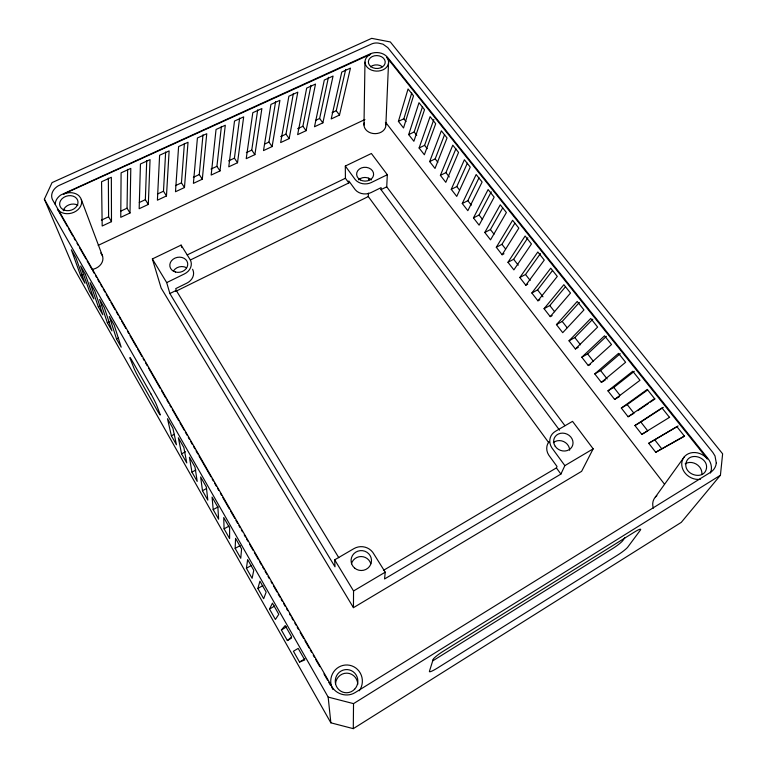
<?xml version="1.0" encoding="UTF-8"?>
<svg xmlns="http://www.w3.org/2000/svg" width="767" height="767" viewBox="0 0 767 767"><rect width="100%" height="100%" fill="white"/><g stroke="black" fill="none" stroke-linecap="round" stroke-linejoin="round"><path stroke-width="1.15" d="M593.169 448.839L581.616 471.341L353.443 607.665L353.549 590.973L334.68 559.833L353.942 548.616A14.295 13.95 2.3 0 1 373.922 554.119L385.235 572.182L384.574 578.96L560.898 474.083L564.867 465.627L593.169 448.839L572.537 421.361L555.404 431.332A13.806 12.272 24.1 0 0 551.837 447.803L564.867 465.627M353.29 728.65L353.529 703.627L720.424 475.243L722.629 453.824L390.326 41.955L371.679 38.35L52.06 182.604L44.371 199.19L73.498 267.501L330.855 722.821L353.29 728.65L681.278 522.365L720.424 475.243M129.987 213.005L130.793 168.404L121.1 172.834L120.764 217.32L129.987 213.005L127.054 208.202L127.629 169.344M363.989 125.031L364.977 62.117M548.741 442.674L368.294 196.563L368.371 193.102M368.668 180.418L368.716 178.117M148.309 204.444L150.054 159.613L140.447 163.994L139.172 208.72L148.309 204.444L145.356 199.679L146.727 160.629M559.536 430.172L381.017 189.631L381.103 187.647L371.046 192.594A11.754 9.616 1.1 0 1 355.255 189.727L348.822 180.945L348.822 182.939L190.35 260.003M235.153 548.395L235.574 538.367L241.576 548.923L240.761 558.29L235.153 548.395L240.148 545.577M385.868 124.829L388.591 61.916M564.915 425.656L386.731 186.822L387.316 174.713L371.381 153.496L345.313 166.046L345.409 178.251L348.822 182.939M166.468 195.949L169.133 150.898L159.613 155.241L157.408 200.187L166.468 195.949L163.486 191.223L165.653 151.991M184.473 187.541L188.03 142.269L178.606 146.574L175.49 191.74L184.473 187.541L181.453 182.853L184.406 143.429M202.306 179.2L206.754 133.717L197.416 137.983L193.409 183.361L202.306 179.2L199.267 174.56L202.996 134.8M219.985 170.936L225.297 125.251L216.045 129.479L211.165 175.058L219.985 170.936L216.917 166.334L221.404 126.402M237.511 162.738L243.676 116.862L234.51 121.052L228.767 166.832L237.511 162.738L234.414 158.175L239.64 118.08M246.418 568.27L247.645 559.574L253.762 570.322L252.113 578.328L246.418 568.27L251.432 565.404M254.884 154.627L261.883 108.55L252.803 112.701L246.217 158.673L254.884 154.627L251.758 150.092L257.702 109.834M272.103 146.574L279.917 100.314L270.924 104.417L263.512 150.591L272.103 146.574L268.949 142.087L275.641 101.512M289.169 138.597L297.797 92.155L288.881 96.22L280.655 142.576L289.169 138.597L285.986 134.148L293.387 93.411M306.091 130.687L315.505 84.063L306.675 88.1L297.644 134.628L306.091 130.687L302.888 126.277L310.971 85.386M322.859 122.845L333.06 76.048L324.307 80.046L314.499 126.756L322.859 122.845L319.638 118.463L328.429 77.294M339.493 115.069L350.452 68.11L341.775 72.069L331.2 118.952L339.493 115.069L336.243 110.726L345.706 69.413M257.865 588.481L259.927 581.165L266.159 592.114L263.666 598.72L257.865 588.481L262.908 585.566M398.409 121.387L408.054 88.972L413.509 95.817L403.528 127.974L398.409 121.387L403.854 118.799L411.735 93.008M408.686 134.608L418.993 102.711L424.525 109.662L413.883 141.281L408.686 134.608L414.151 131.972L422.559 106.603M419.108 148.002L430.095 116.651L435.704 123.708L424.372 154.771L419.108 148.002L424.592 145.337L433.863 119.499M429.673 161.588L441.351 130.802L447.046 137.955L435.014 168.452L429.673 161.588L435.186 158.884L444.601 134.608M710.434 473.018C712.533 468.215 711.182 462.626 708.037 458.608L387.364 57.094C383.193 52.367 375.945 51.418 370.298 53.815L61.082 194.856A10.68 8.456 -14.9 0 0 58.56 196.937L57.976 197.541A13.768 10.911 -14.9 0 0 55.742 201.385L55.358 202.852A13.768 10.911 -14.9 0 0 55.214 204.243M440.392 175.375L452.789 145.164L458.561 152.422L445.8 182.335L440.392 175.375L445.924 172.623L455.905 148.798M451.255 189.344L464.39 159.737L470.257 167.101L456.748 196.4L451.255 189.344L456.806 186.554L467.371 163.198M383.452 570.36L556.401 467.908L557.034 466.509L548.741 455.09A13.595 12.119 24.5 0 1 548.846 441.878M462.271 203.514L476.163 174.531L482.117 182.009L467.841 210.676L462.271 203.514L467.851 200.686L479.011 177.819M269.514 609.046L272.448 603.159L278.795 614.309L275.411 619.458L269.514 609.046L274.586 606.074M473.46 217.895L488.119 189.545L494.169 197.148L479.107 225.162L473.46 217.895L479.059 215.028L491.263 191.827M484.792 232.478L500.266 204.799L506.402 212.517L490.525 239.85L484.792 232.478L490.42 229.563L502.701 207.934M496.307 247.271L512.596 220.282L518.828 228.115L502.117 254.759L496.307 247.271L501.954 244.318L514.868 223.226M507.975 262.285L525.117 236.015L531.445 243.964L513.88 269.879L507.975 262.285L513.65 259.294L527.869 237.76M519.825 277.529L537.83 251.988L544.263 260.071L525.817 285.228L519.825 277.529L525.52 274.481L540.457 253.551M624.923 537.648L622.862 540.524A10.019 1.352 -34.8 0 1 612.785 548.482L433 660.713M655.334 497.112L684.509 456.576M531.857 292.994L550.744 268.21L557.283 276.427L537.935 300.808L531.857 292.994L537.571 289.897L552.518 270.511M544.062 308.689L563.87 284.701L570.514 293.042L550.227 316.627L544.062 308.689L549.805 305.544L565.471 286.772M281.364 629.966L285.199 625.565L291.661 636.926L287.366 640.56L281.364 629.966L286.455 626.946M556.449 324.623L577.215 301.45L583.955 309.935L562.719 332.677L556.449 324.623L562.221 321.431L579.401 302.419M569.028 340.797L590.763 318.478L597.627 327.097L575.394 348.975L569.028 340.797L574.819 337.557L592.805 319.235M581.798 357.221L604.54 335.783L611.51 344.536L588.26 365.533L581.798 357.221L587.618 353.932L606.419 336.32M594.77 373.903L618.538 353.366L625.623 362.273L601.338 382.34L594.77 373.903L600.609 370.557L620.254 353.683M607.943 390.844L632.775 371.247L639.985 380.298L614.607 399.415L607.943 390.844L613.811 387.45L634.319 371.324M621.328 408.054L647.252 389.425L654.577 398.629L628.096 416.759L621.328 408.054L627.214 404.602L647.645 389.962M637.828 410.661L648.364 403.461M650.282 402.148L655.066 398.878M634.923 425.532L640.828 422.023L647.722 430.833L641.797 434.371L634.923 425.532L661.969 407.919L669.418 417.277M640.828 422.023L663.33 407.382M641.797 434.371L669.696 417.238M299.533 662.036L304.777 659.975L298.19 648.393L293.425 651.25L299.533 662.036L304.921 658.786M678.114 425.934L648.729 443.288L655.718 452.271L684.567 435.915M287.366 640.56L291.45 638.125M353.549 590.973L385.235 572.182M628.096 416.759L633.993 413.279L627.214 404.602M648.729 443.288L676.935 426.72L684.519 436.241L655.718 452.271M614.607 399.415L619.506 396.558M601.338 382.34L605.23 380.096M588.26 365.533L590.207 364.43M575.394 348.975L578.289 347.346M224.089 528.846L223.724 517.533L229.621 527.907L229.601 538.578L224.089 528.846L229.045 526.076M213.197 509.624L212.075 497.074L217.876 507.255L218.624 519.201L213.197 509.624L218.135 506.901M550.227 316.627L552.154 315.573M202.488 490.727L200.638 476.969L206.333 486.978L207.819 500.132L202.488 490.727L206.419 488.579M537.935 300.808L539.843 299.772M191.951 472.127L189.401 457.218L194.991 467.055L197.205 481.388L191.951 472.127L195.863 470.018M525.817 285.228L527.725 284.212M181.587 453.824L178.347 437.804L183.85 447.468L186.755 462.942L181.587 453.824L185.48 451.753M171.386 435.819L167.494 418.724L172.901 428.226L176.468 444.783L171.386 435.819L174.291 434.285M502.117 254.759L504.005 253.762M116.546 338.995L109.297 316.474L114.216 325.112L121.196 347.202L116.546 338.995L118.425 338.065M685.199 463.776C689.936 460.948 696.263 462.817 699.581 466.969A10.613 9.06 31.7 0 1 701.824 474.169M107.351 322.773L99.585 299.398L104.427 307.903L111.934 330.855L107.351 322.773L109.221 321.852M334.68 559.833L335.006 566.813L169.871 293.54L176.228 290.415L175.729 288.613L186.832 283.148A12.454 10.45 -11.8 0 0 192.584 269.246M381.017 189.631L386.731 186.822M175.595 291.422L368.294 196.563M169.871 293.54L166.698 282.601L184.444 273.915A12.627 10.556 -11.6 0 0 190.293 259.879L181.098 245.104L152.365 258.939L161.137 288.047L353.443 607.665M387.316 174.713L371.314 182.536A11.917 9.703 1.1 0 1 355.303 179.651L345.313 166.046M98.301 306.8L90.027 282.601L94.792 290.961L102.816 314.758L98.301 306.8L100.161 305.889M187.206 254.922L345.409 178.251M80.602 275.554L71.36 249.793L75.971 257.894L84.984 283.272L80.602 275.554L82.759 274.528M98.186 245.363L364.929 119.527M111.493 221.653L102.184 226.006L101.56 181.75L111.349 177.282L111.493 221.653L108.598 216.802L108.348 178.145M101.369 220.167L108.598 216.802M120.918 211.059L127.054 208.202M139.268 202.507L145.356 199.679M157.456 194.032L163.486 191.223M175.48 185.643L181.453 182.853M193.342 177.311L199.267 174.56M211.04 169.066L216.917 166.334M228.595 160.888L234.414 158.175M246.351 152.614L251.758 150.092M264.663 144.081L268.949 142.087M280.674 136.622L285.986 134.148M297.615 128.731L302.888 126.277M315.458 120.419L319.638 118.463M332.101 112.663L336.243 110.726M44.371 199.19L328.161 697.088L353.529 703.627M100.717 253.005L102.126 255.056A11.984 9.789 -15.9 0 1 91.733 269.485M403.854 118.799L406.05 121.608M414.151 131.972L416.749 135.308M424.592 145.337L427.229 148.712M435.186 158.884L437.861 162.307M445.924 172.623L449.309 176.966M456.806 186.554L459.558 190.082M467.851 200.686L471.341 205.153M479.059 215.028L482.596 219.554M490.42 229.563L494.015 234.165M501.954 244.318L505.597 248.978M513.65 259.294L518.252 265.181M525.52 274.481L530.189 280.454M537.571 289.897L542.988 296.829M549.805 305.544L554.608 311.699M562.221 321.431L567.101 327.682M574.819 337.557L580.485 344.805M587.618 353.932L593.37 361.295M600.609 370.557L607.186 378.975M613.811 387.45L619.813 395.139M654.663 439.721L661.662 448.676M385.705 122.404L664.51 484.207M556.401 467.908L560.898 474.083M176.228 290.415L338.793 557.695M152.365 258.939L166.698 282.601M67.515 226.725L57.4 209.084A13.029 10.326 -14.9 0 0 74.063 212.229A13.029 10.326 -14.9 0 0 80.842 198.346L79.327 196.179A13.029 10.326 -14.9 0 0 65.099 193.533L63.565 194.089L370.653 54.256A11.812 9.06 1.5 0 0 366.712 66.671A11.812 9.06 1.5 0 0 382.973 69.845A11.812 9.06 1.5 0 0 386.836 57.41L707.395 459.002A15.052 12.818 31.4 0 0 688.565 453.652A15.052 12.818 31.4 0 0 682.994 469.701A15.052 12.818 31.4 0 0 700.357 479.298M68.704 228.806L72.865 236.063M74.054 238.144L75.252 240.215M77.036 243.331L78.224 245.402M79.413 247.482L85.962 258.891M87.15 260.972L91.311 268.229M92.5 270.31L94.293 273.416M95.482 275.497L96.671 277.568M97.86 279.648L99.643 282.755M100.832 284.835L102.021 286.906M103.219 288.986L105.002 292.093M106.191 294.173L109.758 300.396M110.947 302.476L115.117 309.734M116.306 311.814L118.089 314.921M119.278 317.001L120.477 319.072M121.665 321.152L125.826 328.41M127.61 331.526L128.798 333.597M129.997 335.678L136.536 347.087M137.724 349.167L141.895 356.425M143.084 358.505L144.273 360.576M145.462 362.657L147.245 365.763M148.443 367.844L160.341 388.591M161.53 390.671L165.691 397.929M166.89 400.01L168.673 403.116M169.862 405.197L171.051 407.267M172.239 409.348L178.788 420.757M179.977 422.838L184.147 430.095M185.336 432.176L187.119 435.282M188.308 437.363L189.497 439.433M190.686 441.514L192.469 444.62M193.667 446.701L194.856 448.772M196.045 450.852L197.828 453.959M199.017 456.039L210.915 476.786M212.114 478.867L213.303 480.938M214.492 483.018L216.275 486.125M217.464 488.205L218.653 490.276M220.445 493.392L221.634 495.463M222.823 497.543L229.371 508.952M230.56 511.033L234.721 518.291M235.91 520.371L237.693 523.477M238.892 525.558L240.081 527.629M241.269 529.709L242.458 531.78M244.242 534.896L245.43 536.967M246.619 539.048L247.818 541.118M249.601 544.234L253.168 550.457M254.356 552.537L258.527 559.795M259.716 561.875L261.499 564.982M262.688 567.062L263.877 569.133M265.066 571.214L266.858 574.32M268.047 576.401L269.236 578.471M271.019 581.587L272.208 583.658M273.397 585.739L276.973 591.961M278.162 594.042L279.945 597.148M281.134 599.228L282.323 601.299M283.512 603.38L285.305 606.486M286.494 608.567L287.683 610.637M289.466 613.753L290.655 615.824M291.843 617.905L293.042 619.976M294.825 623.092L296.014 625.163M297.203 627.243L298.392 629.314M300.175 632.43L303.751 638.652M304.94 640.733L309.101 647.99M310.29 650.071L311.488 652.142M313.272 655.258L314.46 657.329M315.649 659.409L319.81 666.667M323.981 673.934L327.547 680.156M328.736 682.237L330.529 685.343M81.312 199.554L102.577 256.197M181.098 245.104L181.674 247.377M328.161 697.088L330.855 722.821M385.418 122.586A10.949 8.677 1.6 0 1 375.197 133.65A10.949 8.677 1.6 0 1 364.306 122.787M653.35 508.147A13.72 11.917 33.7 0 1 656.868 495.693M332.907 689.495A16.241 15.819 -84.3 0 1 336.78 668.488A16.241 15.819 -84.3 0 1 357.575 669.505A16.241 15.819 -84.3 0 1 359.272 690.789M358.592 179.785A8.399 6.865 1.1 0 1 371.333 179.919M173.39 271.096A8.888 7.469 -11.8 0 1 186.448 267.702M553.371 442.626A9.712 8.658 24.5 0 1 563.745 441.591A9.712 8.658 24.5 0 1 569.622 450.181M351.439 563.783A10.038 9.827 2.4 0 1 370.777 563.697M335.515 683.742A11.447 11.131 -84.6 0 1 346.962 673.148A11.447 11.131 -84.6 0 1 357.758 684.327M370.48 66.796A8.351 6.433 1.5 0 1 382.254 66.691M63.23 210.743A9.214 7.334 -15 0 1 77.831 205.201M716.301 463.076C715.927 466.796 713.856 470.19 710.702 472.194L355.092 692.611C347.288 697.462 336.339 694.538 331.833 686.561L52.492 199.669A13.931 10.997 -14.7 0 1 51.82 194.291L52.204 192.814A13.931 10.997 -14.7 0 1 58.302 185.796L372.005 43.805A9.789 7.459 1.5 0 1 378.38 43.115L382.992 44.17L387.757 47.602L712.821 452.425L715.007 455.953L716.301 463.076M706.493 468.244C704.422 480.784 684.059 475.224 685.919 463.565C688.133 451.054 708.171 456.729 706.493 468.244M433.173 659.419L429.405 671.393A10.575 1.419 -33.4 0 0 437.526 667.99L617.598 555.097A10.048 1.285 -34.8 0 0 627.732 547.149L640.349 530.16A10.527 1.4 -34.9 0 0 634.424 532.068L443.259 651.241A11.074 1.553 -33.4 0 0 433.173 659.419M85.3 274.298L80.621 266.063L89.394 291.057L93.833 298.9L85.3 274.298M151.013 394.046L132.605 361.64A9.434 0.566 62.3 0 0 130.189 358.688L133.822 367.882A9.271 0.546 62.2 0 0 139.431 379.032L157.36 410.671A9.386 0.566 62.1 0 0 160.054 414.17L156.794 405.561A9.549 0.585 62.2 0 0 151.013 394.046M354.651 689.197A11.601 11.294 -84.3 0 0 349.321 669.898A11.601 11.294 -84.3 0 0 335.678 684.365A11.601 11.294 -84.3 0 0 354.651 689.197M64.553 210.196A9.319 7.392 -14.9 0 0 78.013 201.97A9.319 7.392 -14.9 0 0 63.882 197.311A9.319 7.392 -14.9 0 0 64.553 210.196M370.998 66.681A8.437 6.472 1.5 0 0 384.996 63.623A8.437 6.472 1.5 0 0 374.373 55.818A8.437 6.472 1.5 0 0 370.998 66.681M555.231 446.298A9.866 8.763 24.1 0 0 571.99 446.806A9.866 8.763 24.1 0 0 562.815 433.125A9.866 8.763 24.1 0 0 555.231 446.298M360.279 179.871A8.514 6.932 1.1 0 0 373.596 174.818A8.514 6.932 1.1 0 0 361.468 167.925A8.514 6.932 1.1 0 0 360.279 179.871M354.67 568.126A10.211 9.961 2.3 0 0 371.324 562.364A10.211 9.961 2.3 0 0 357.853 551.166A10.211 9.961 2.3 0 0 354.67 568.126M175.557 272.036A9.022 7.536 -11.6 0 0 187.637 263.052A9.022 7.536 -11.6 0 0 173.141 259.198A9.022 7.536 -11.6 0 0 175.557 272.036"/></g></svg>
